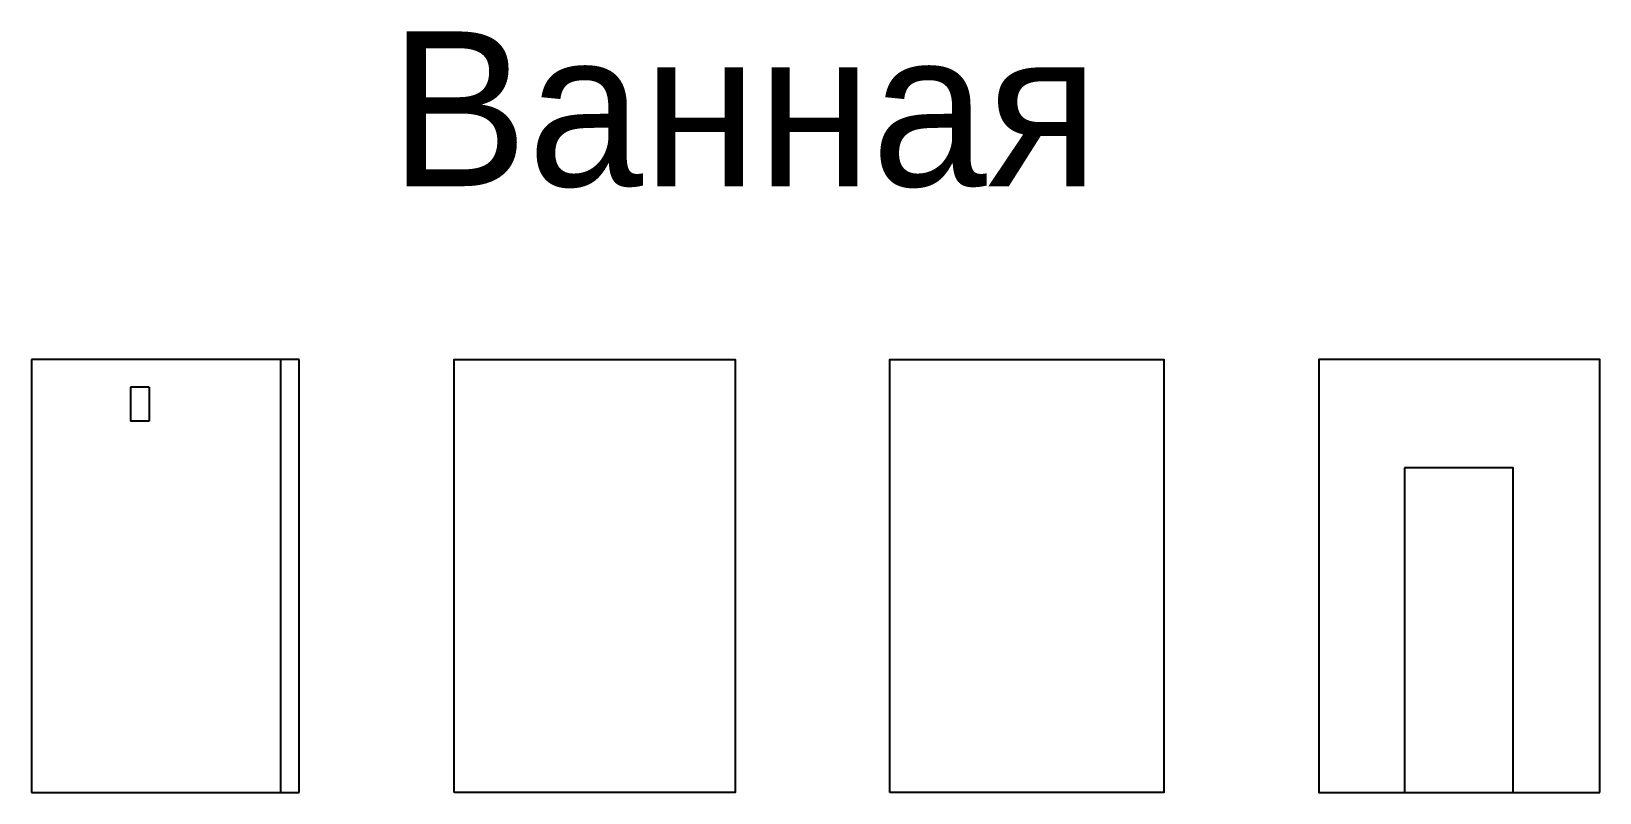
# Model space of a CAD drawing. Header units: millimetres. Extents: x -36531 to 56557, y -58468 to 154.
# Drawn here: x 14913 to 25043, y -57291 to -52372 of the extents above; entities that cross this region are included whole.
import ezdxf

# ---------------------------------------------------------------- set-up
doc = ezdxf.new("R2010")
doc.units = ezdxf.units.MM
doc.layers.add('01 Черновое', color=7, linetype='Continuous')
doc.layers.add('100 noprint', color=1, linetype='Continuous', plot=False)
doc.styles.get("Standard").update_dxf_attribs({"font": 'Ubuntu-R.ttf'})

msp = doc.modelspace()

# ---------------------------------------------------------------- linework, layer by layer
at = {"layer": '01 Черновое'}
for p, q in [((14913, -54491), (14913, -57291)), ((16643, -54491), (14913, -54491)), ((16523, -57291), (16523, -54491)), ((16643, -57291), (16643, -54491)), ((15553, -54671), (15553, -54891)), ((15673, -54671), (15553, -54671)), ((15673, -54671), (15673, -54891)), ((15673, -54891), (15553, -54891)), ((14913, -57291), (16643, -57291))]:
    msp.add_line(p, q, dxfattribs=at)
at = {"layer": '01 Черновое', "flags": 128}
for points in [[(17643, -57291), (17643, -54491), (19458, -54491), (19458, -57291)], [(20458, -57291), (20458, -54491), (22228, -54491), (22228, -57291)], [(25043, -57291), (25043, -54491), (23228, -54491), (23228, -57291)]]:
    msp.add_lwpolyline(points, close=True, dxfattribs=at)
at = {"layer": '01 Черновое'}
msp.add_lwpolyline([(23783, -55191), (23783, -57291), (24483, -57291), (24483, -55191)], close=True, dxfattribs=at)

# ---------------------------------------------------------------- texts
at = {"layer": '100 noprint', "insert": (17227, -52372), "char_height": 1000, "width": 2318.6, "attachment_point": 1}
msp.add_mtext('{Ванная}', dxfattribs=at)

doc.saveas('drawing.dxf')
